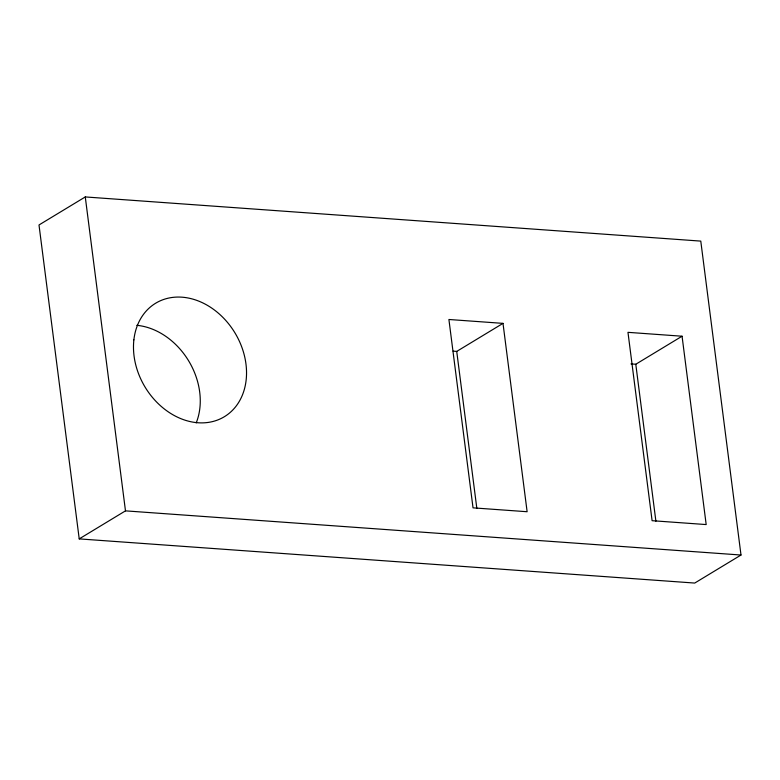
<?xml version="1.0" encoding="UTF-8"?>
<svg xmlns="http://www.w3.org/2000/svg" width="780" height="780" viewBox="0 0 780 780"><rect width="100%" height="100%" fill="white"/><g stroke="black" fill="none" stroke-linecap="round" stroke-linejoin="round"><path stroke-width="1.17" d="M85.273 196.94L39 224.971L79.219 538.892L694.726 583.06L741 555.029L700.781 241.108L85.273 196.94L125.482 510.861L79.219 538.892M453.122 351.146L456.729 351.409L503.002 323.369L527.124 511.729L473.031 507.848L448.909 319.488L503.002 323.369M630.981 363.909L635.788 364.25L682.061 336.219L706.183 524.569L652.1 520.689L627.968 332.339L682.061 336.219M125.482 510.861L741 555.029M635.788 364.25L655.892 521.216M456.729 351.409L476.834 508.365M136.812 325.319A66.329 52.474 58.8 0 1 196.219 422.877M133.877 339.846A66.329 52.474 58.8 0 0 212.257 421.658A66.329 52.474 58.8 0 0 223.889 318.415A66.329 52.474 58.8 0 0 133.877 339.846"/></g></svg>
